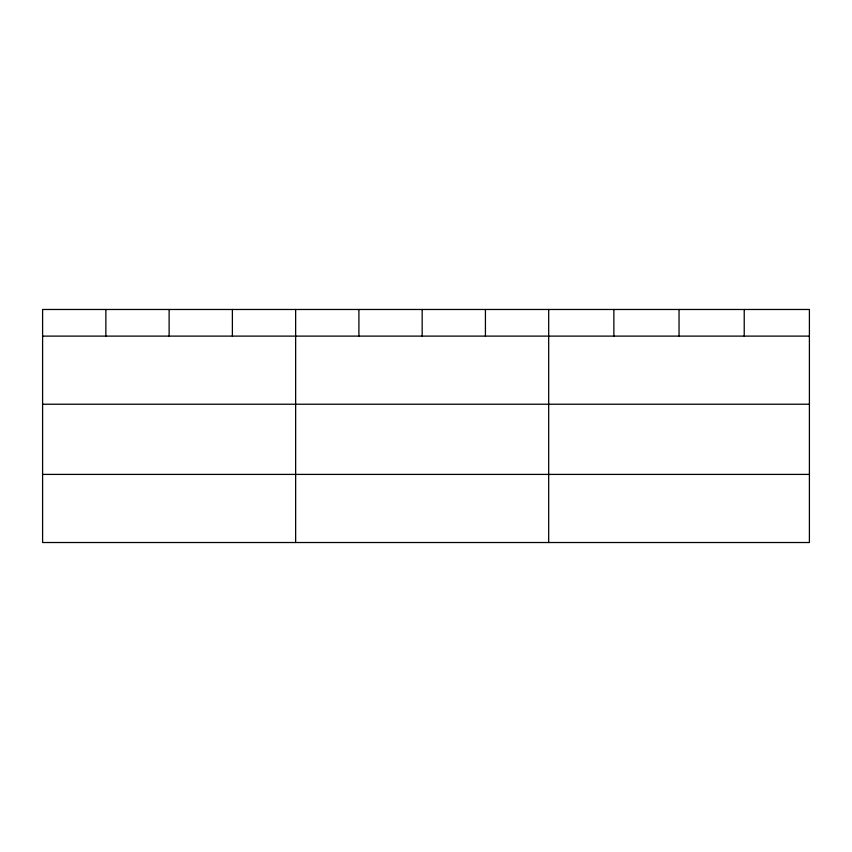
<?xml version="1.0" encoding="UTF-8"?>
<svg xmlns="http://www.w3.org/2000/svg" width="852" height="852" viewBox="0 0 852 852"><rect width="100%" height="100%" fill="white"/><g stroke="black" fill="none" stroke-linecap="round" stroke-linejoin="round"><path stroke-width="1.28" d="M809.4 404.231L809.4 309.478L42.6 309.478L42.6 542.522L809.4 542.522L809.4 404.231L42.6 404.231M42.6 336.114L809.4 336.114M42.6 474.404L809.4 474.404M744.222 309.478L744.222 336.114M679.044 309.478L679.044 336.114M613.866 309.478L613.866 336.114M548.688 309.478L548.688 542.522M485.427 309.478L485.427 336.114M422.166 309.478L422.166 336.114M358.905 309.478L358.905 336.114M295.644 309.478L295.644 542.522M232.383 309.478L232.383 336.114M169.122 309.478L169.122 336.114M105.861 309.478L105.861 336.114"/></g></svg>
